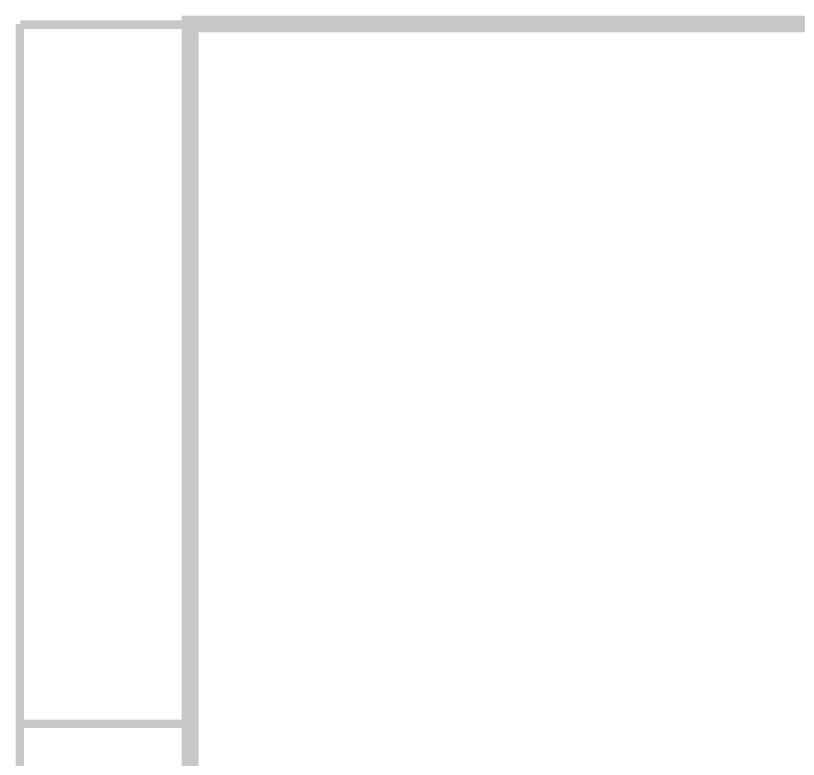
# Model space of a CAD drawing. Header units: millimetres. Extents: x 24 to 410, y 10 to 282.
# Drawn here: x 23.96 to 51.49, y 256.07 to 282.24 of the extents above; entities that cross this region are included whole.
import ezdxf

# ---------------------------------------------------------------- set-up
doc = ezdxf.new("R2010")
doc.units = ezdxf.units.MM

msp = doc.modelspace()

# ---------------------------------------------------------------- hatches: boundary and pattern name
h = msp.add_hatch(color=7)
h.dxf.hatch_style = 2
h.paths.add_polyline_path([(410.379333, 282.236333), (30.395333, 281.643667), (29.802667, 282.236333)])
h = msp.add_hatch(color=7)
h.dxf.hatch_style = 2
h.paths.add_polyline_path([(30.395333, 281.643667), (29.802667, 282.236333), (30.395333, 10.244667)])
h = msp.add_hatch(color=7)
h.dxf.hatch_style = 2
h.paths.add_polyline_path([(29.802667, 282.236333), (30.395333, 10.244667), (29.802667, 9.652)])
h = msp.add_hatch(color=7)
h.dxf.hatch_style = 2
h.paths.add_polyline_path([(409.786667, 281.643667), (410.379333, 282.236333), (30.395333, 281.643667)])
h = msp.add_hatch(color=7)
h.dxf.hatch_style = 2
h.paths.add_polyline_path([(24.257, 281.94), (23.960667, 281.94), (24.257, 55.837667)])
h = msp.add_hatch(color=7)
h.dxf.hatch_style = 2
h.paths.add_polyline_path([(23.960667, 281.94), (24.257, 55.837667), (23.960667, 55.837667)])
h = msp.add_hatch(color=7)
h.dxf.hatch_style = 2
h.paths.add_polyline_path([(30.098965, 281.770667), (30.098965, 282.067), (24.129965, 281.770667)])
h = msp.add_hatch(color=7)
h.dxf.hatch_style = 2
h.paths.add_polyline_path([(30.098965, 282.067), (24.129965, 281.770667), (24.129965, 282.067)])
h = msp.add_hatch(color=7)
h.dxf.hatch_style = 2
h.paths.add_polyline_path([(24.13, 257.471333), (24.13, 257.175), (30.099, 257.471333)])
h = msp.add_hatch(color=7)
h.dxf.hatch_style = 2
h.paths.add_polyline_path([(24.13, 257.175), (30.099, 257.471333), (30.099, 257.175)])

doc.saveas('drawing.dxf')
